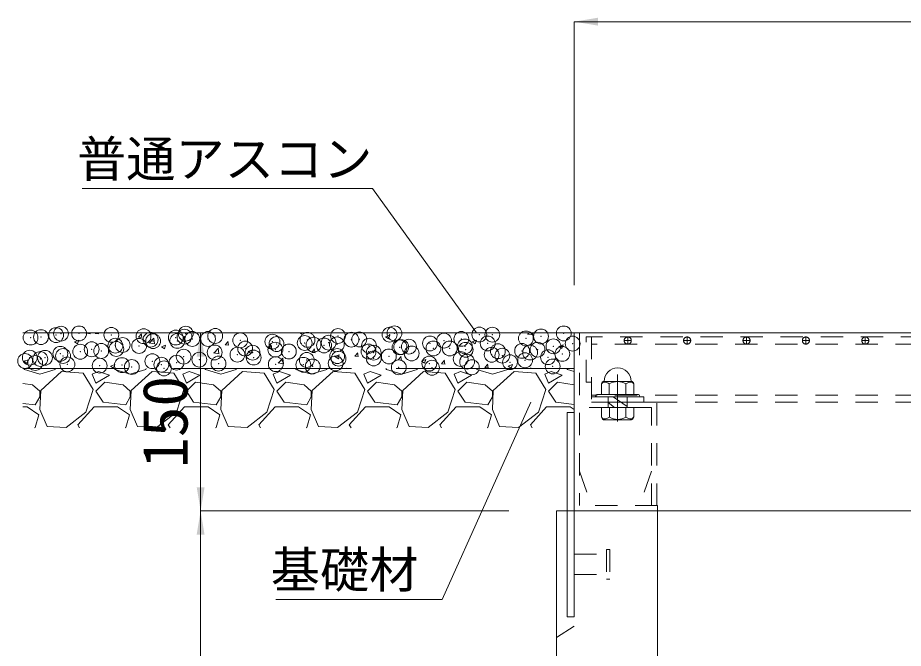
# Model space of a CAD drawing. Units: millimetres at full size; details may follow other scales. Extents: x 87398 to 114821, y -118528 to -105583.
# Drawn here: x 98943 to 99689, y -114475 to -113944 of the extents above; entities that cross this region are included whole.
import ezdxf
from ezdxf.enums import TextEntityAlignment as Align

# ---------------------------------------------------------------- set-up
doc = ezdxf.new("R2010")
doc.units = ezdxf.units.MM
doc.header["$LTSCALE"] = 25
doc.header["$PDMODE"] = 32
doc.header["$PDSIZE"] = 12.5
for name, pattern in [('CHAIN', [18.5, 12, -1.5, 3.5, -1.5]), ('DASHED', [7.5, 6, -1.5]), ('USER1', [1.35, 0.75, -0.6]), ('USER3', [1.35, 0.75, -0.6])]:
    doc.linetypes.add(name, pattern=pattern)
for name, color, linetype, lineweight in [('BT', 30, 'Continuous', 9), ('インサート', 92, 'USER1', 9), ('グレーチング', 7, 'USER1', 13), ('ハッチング', 7, 'Continuous', 5), ('受枠', 3, 'USER1', 9), ('基礎', 3, 'Continuous', 13), ('寸法線', 7, 'Continuous', 13), ('引出線', 4, 'Continuous', 13), ('本体', 2, 'Continuous', 9)]:
    doc.layers.add(name, color=color, linetype=linetype, lineweight=lineweight)
doc.styles.add('ＭＳ ゴシック', font='')
doc.styles.get('ＭＳ ゴシック').set_extended_font_data('MS Gothic')

# ---------------------------------------------------------------- blocks, each defined once
blk = doc.blocks.new('filled_arrow')
at = {"color": 0, "linetype": 'Continuous', "lineweight": -2}
blk.add_solid([(7.5, 1.25), (0, 0), (7.5, -1.25)], dxfattribs=at)

msp = doc.modelspace()

# ---------------------------------------------------------------- linework, layer by layer
at = {"layer": 'BT'}
for p, q in [((99434.7, -114252.56), (99434.7, -114261.69)), ((99459.62, -114250.48), (99436.77, -114250.48)), ((99441.19, -114252.56), (99441.19, -114261.69)), ((99455.21, -114252.56), (99455.21, -114261.69)), ((99461.7, -114252.56), (99461.7, -114261.69)), ((99465.7, -114261.69), (99430.7, -114261.69)), ((99465.7, -114263.63), (99430.7, -114263.63)), ((99445.42, -114272.63), (99440.2, -114268.17)), ((99456.2, -114271.78), (99444.34, -114263.63)), ((99461.7, -114272.63), (99434.7, -114272.63)), ((99434.7, -114272.63), (99434.7, -114280.25)), ((99441.27, -114280.69), (99441.27, -114272.63)), ((99455.12, -114280.69), (99455.12, -114272.63)), ((99461.7, -114272.63), (99461.7, -114280.25)), ((99458.93, -114283.02), (99437.47, -114283.02))]:
    msp.add_line(p, q, dxfattribs=at)
at = {"layer": 'BT', "linetype": 'DASHED'}
for p, q in [((99440.2, -114272.63), (99440.2, -114263.63)), ((99456.2, -114272.63), (99456.2, -114263.63))]:
    msp.add_line(p, q, dxfattribs=at)
at = {"layer": 'BT'}
for centre, radius, start, end in [((99448.2, -114250.48), 11.42, 0, 180), ((99436.77, -114252.56), 2.08, 90, 180), ((99448.2, -114265.23), 14.48, 61.04954, 118.95046), ((99459.62, -114252.56), 2.08, 0, 90), ((99430.7, -114262.69), 1, 90, 180), ((99465.7, -114262.69), 1, 0, 90), ((99430.7, -114262.63), 1, 180, 270), ((99465.7, -114262.63), 1, 270, 0), ((99437.47, -114280.25), 2.77, 180, 270), ((99448.2, -114268.35), 14.15, 240.7011, 299.2989), ((99458.93, -114280.25), 2.77, 270, 0)]:
    msp.add_arc(centre, radius, start, end, dxfattribs=at)
for points in [[(99436.77, -114251.14), (99436.15, -114251.26), (99435.1, -114251.63), (99434.7, -114252.56)], [(99441.19, -114252.56), (99439.77, -114251.62), (99438.24, -114251.05), (99436.77, -114251.14)], [(99455.21, -114252.56), (99456.62, -114251.62), (99458.16, -114251.05), (99459.62, -114251.14)], [(99459.62, -114251.14), (99460.25, -114251.26), (99461.29, -114251.63), (99461.7, -114252.56)], [(99436.77, -114282.1), (99436.15, -114281.99), (99434.92, -114281.8), (99434.7, -114279.73)], [(99441.27, -114280.69), (99439.77, -114281.62), (99438.24, -114282.2), (99436.77, -114282.1)], [(99455.12, -114280.69), (99456.62, -114281.62), (99458.16, -114282.2), (99459.62, -114282.1)], [(99459.62, -114282.1), (99460.25, -114281.99), (99461.47, -114281.8), (99461.7, -114279.73)]]:
    msp.add_open_spline(points, degree=3, dxfattribs=at)
at = {"layer": 'インサート', "linetype": 'USER3', "lineweight": 5}
for p, q in [((99438.7, -114392.13), (99441.7, -114392.13)), ((99438.7, -114392.13), (99438.7, -114417.13)), ((99441.7, -114392.13), (99441.7, -114417.13)), ((99411.69, -114396.13), (99438.7, -114396.13)), ((99411.69, -114413.13), (99438.7, -114413.13)), ((99438.7, -114417.13), (99441.7, -114417.13))]:
    msp.add_line(p, q, dxfattribs=at)
at = {"layer": 'グレーチング'}
for p, q in [((99941.7, -114213.13), (99421.7, -114213.13)), ((99421.7, -114251.13), (99421.7, -114213.13)), ((99426.2, -114213.13), (99426.2, -114268.13)), ((99459.7, -114216.13), (99453.7, -114216.13)), ((99456.7, -114213.13), (99456.7, -114219.13)), ((99509.7, -114216.13), (99503.7, -114216.13)), ((99506.7, -114213.13), (99506.7, -114219.13)), ((99559.7, -114216.13), (99553.7, -114216.13)), ((99556.7, -114213.13), (99556.7, -114219.13)), ((99609.7, -114216.13), (99603.7, -114216.13)), ((99606.7, -114213.13), (99606.7, -114219.13)), ((99659.7, -114216.13), (99653.7, -114216.13)), ((99656.7, -114213.13), (99656.7, -114219.13)), ((99937.2, -114219.13), (99426.2, -114219.13)), ((99421.7, -114251.13), (99426.2, -114251.13)), ((99937.2, -114262.13), (99426.2, -114262.13)), ((99426.2, -114263.63), (99470.2, -114263.63)), ((99937.2, -114268.13), (99426.2, -114268.13)), ((99470.2, -114263.63), (99470.2, -114268.13))]:
    msp.add_line(p, q, dxfattribs=at)
for centre in [(99456.7, -114216.13), (99506.7, -114216.13), (99556.7, -114216.13), (99606.7, -114216.13), (99656.7, -114216.13)]:
    msp.add_circle(centre, 3, dxfattribs=at)
at = {"layer": 'ハッチング'}
for p, q in [((98991.08, -114217.23), (98994.64, -114215.87)), ((98993.59, -114218.96), (98994.62, -114215.89)), ((98999.66, -114209.76), (99004.17, -114210.46)), ((98999.7, -114209.85), (98999.9, -114209.63)), ((99004.16, -114210.55), (99004.05, -114209.63)), ((99008.45, -114210.17), (99008.9, -114209.63)), ((99008.45, -114210.17), (99011.49, -114210.43)), ((99011.23, -114210.48), (99011.08, -114209.63)), ((99044.89, -114213.35), (99047.34, -114210.44)), ((99044.89, -114213.36), (99047.92, -114213.62)), ((99047.67, -114213.67), (99047.08, -114210.49)), ((99053.91, -114218.25), (99057.87, -114214.13)), ((99058.37, -114218.96), (99057.81, -114214.14)), ((99081.32, -114216.54), (99083.77, -114213.62)), ((99081.32, -114216.54), (99084.36, -114216.81)), ((99084.11, -114216.86), (99083.52, -114213.67)), ((99117.76, -114219.73), (99120.21, -114216.81)), ((99120.54, -114220.05), (99119.96, -114216.86)), ((99180.68, -114209.63), (99182.29, -114210.72)), ((99182.29, -114210.72), (99182.65, -114209.63)), ((99252.77, -114213.08), (99255.3, -114214.79)), ((99252.79, -114213.05), (99256.34, -114211.69)), ((99255.3, -114214.79), (99256.33, -114211.72)), ((99325.79, -114217.12), (99329.35, -114215.76)), ((99328.3, -114218.85), (99329.33, -114215.78)), ((99372.43, -114210.72), (99376.95, -114211.42)), ((99372.47, -114210.81), (99373.61, -114209.63)), ((99376.93, -114211.52), (99376.71, -114209.63)), ((98991.07, -114217.26), (98993.6, -114218.97)), ((99053.87, -114218.16), (99058.39, -114218.86)), ((99064.08, -114221.33), (99066.6, -114223.03)), ((99064.09, -114221.3), (99067.65, -114219.94)), ((99066.6, -114223.03), (99067.63, -114219.96)), ((99108.13, -114226.66), (99112.09, -114222.54)), ((99112.59, -114227.37), (99112.03, -114222.55)), ((99117.76, -114219.73), (99120.8, -114220)), ((99137.1, -114225.37), (99140.65, -114224)), ((99139.61, -114227.1), (99140.64, -114224.03)), ((99154.2, -114222.92), (99156.65, -114220)), ((99154.2, -114222.92), (99157.23, -114223.19)), ((99156.98, -114223.23), (99156.39, -114220.05)), ((99190.64, -114226.1), (99193.08, -114223.19)), ((99193.42, -114226.42), (99192.83, -114223.24)), ((99325.78, -114217.15), (99328.31, -114218.86)), ((99398.78, -114221.22), (99401.31, -114222.92)), ((99398.8, -114221.19), (99402.36, -114219.82)), ((99401.31, -114222.92), (99402.34, -114219.85)), ((99108.09, -114226.57), (99112.61, -114227.27)), ((99137.08, -114225.4), (99139.61, -114227.1)), ((99162.35, -114235.07), (99166.3, -114230.95)), ((99166.81, -114235.78), (99166.24, -114230.95)), ((99190.63, -114226.11), (99193.67, -114226.37)), ((99210.09, -114229.47), (99212.62, -114231.17)), ((99210.1, -114229.44), (99213.66, -114228.07)), ((99212.61, -114231.17), (99213.64, -114228.1)), ((99227.07, -114229.29), (99229.52, -114226.37)), ((99227.07, -114229.3), (99230.11, -114229.56)), ((99229.85, -114229.61), (99229.27, -114226.42)), ((99263.51, -114232.48), (99265.96, -114229.56)), ((99266.29, -114232.8), (99265.7, -114229.61)), ((98948.39, -114233.65), (98950.91, -114235.35)), ((98948.4, -114233.62), (98951.96, -114232.25)), ((98950.91, -114235.35), (98951.94, -114232.28)), ((99021.39, -114237.71), (99023.92, -114239.42)), ((99021.41, -114237.69), (99024.96, -114236.32)), ((99023.92, -114239.42), (99024.95, -114236.35)), ((99162.3, -114234.98), (99166.82, -114235.68)), ((99220.25, -114239.63), (99220.52, -114239.36)), ((99220.49, -114239.63), (99220.46, -114239.36)), ((99263.51, -114232.48), (99266.55, -114232.75)), ((99283.1, -114233.54), (99285.62, -114235.24)), ((99283.11, -114233.51), (99286.67, -114232.14)), ((99285.62, -114235.24), (99286.65, -114232.17)), ((99299.95, -114235.67), (99302.4, -114232.75)), ((99299.95, -114235.67), (99302.98, -114235.94)), ((99302.73, -114235.98), (99302.14, -114232.8)), ((99336.38, -114238.86), (99338.83, -114235.94)), ((99336.38, -114238.86), (99339.42, -114239.13)), ((99339.16, -114239.17), (99338.58, -114235.99)), ((99356.1, -114237.6), (99358.63, -114239.31)), ((99356.11, -114237.57), (99359.67, -114236.21)), ((99358.62, -114239.31), (99359.65, -114236.24)), ((99374.84, -114239.63), (99375.27, -114239.13)), ((99375.1, -114239.63), (99375.01, -114239.18)), ((98948.35, -114239.63), (98948.76, -114240.59)), ((98948.76, -114240.59), (98961.72, -114244.4)), ((98961.72, -114244.4), (98974.67, -114240.59)), ((98980, -114242.11), (98962.48, -114258.11)), ((98974.67, -114240.59), (98975.01, -114239.63)), ((98998.29, -114243.63), (98980, -114242.11)), ((99006.67, -114257.35), (98998.29, -114243.63)), ((99011.25, -114242.11), (99005.91, -114244.4)), ((99005.91, -114244.4), (99008.96, -114252.02)), ((99008.96, -114252.02), (99020.39, -114245.16)), ((99020.39, -114245.16), (99011.25, -114242.11)), ((99024.55, -114239.63), (99024.96, -114240.59)), ((99024.96, -114240.59), (99037.92, -114244.4)), ((99037.92, -114244.4), (99050.87, -114240.59)), ((99056.2, -114242.11), (99038.68, -114258.11)), ((99050.87, -114240.59), (99051.21, -114239.63)), ((99074.49, -114243.63), (99056.2, -114242.11)), ((99082.87, -114257.35), (99074.49, -114243.63)), ((99087.45, -114242.11), (99082.11, -114244.4)), ((99082.11, -114244.4), (99085.16, -114252.02)), ((99085.16, -114252.02), (99096.59, -114245.16)), ((99096.59, -114245.16), (99087.45, -114242.11)), ((99100.75, -114239.63), (99101.16, -114240.59)), ((99101.16, -114240.59), (99114.12, -114244.4)), ((99114.12, -114244.4), (99127.07, -114240.59)), ((99132.4, -114242.11), (99114.88, -114258.11)), ((99127.07, -114240.59), (99127.41, -114239.63)), ((99150.69, -114243.63), (99132.4, -114242.11)), ((99159.07, -114257.35), (99150.69, -114243.63)), ((99163.65, -114242.11), (99158.31, -114244.4)), ((99158.31, -114244.4), (99161.36, -114252.02)), ((99161.36, -114252.02), (99172.79, -114245.16)), ((99172.79, -114245.16), (99163.65, -114242.11)), ((99176.95, -114239.63), (99177.36, -114240.59)), ((99177.36, -114240.59), (99190.32, -114244.4)), ((99190.32, -114244.4), (99203.27, -114240.59)), ((99208.6, -114242.11), (99191.08, -114258.11)), ((99203.27, -114240.59), (99203.61, -114239.63)), ((99226.89, -114243.63), (99208.6, -114242.11)), ((99235.27, -114257.35), (99226.89, -114243.63)), ((99239.85, -114242.11), (99234.51, -114244.4)), ((99234.51, -114244.4), (99237.56, -114252.02)), ((99237.56, -114252.02), (99248.99, -114245.16)), ((99248.99, -114245.16), (99239.85, -114242.11)), ((99253.15, -114239.63), (99253.56, -114240.59)), ((99253.56, -114240.59), (99266.52, -114244.4)), ((99266.52, -114244.4), (99279.47, -114240.59)), ((99284.8, -114242.11), (99267.28, -114258.11)), ((99279.47, -114240.59), (99279.81, -114239.63)), ((99303.09, -114243.63), (99284.8, -114242.11)), ((99311.47, -114257.35), (99303.09, -114243.63)), ((99316.05, -114242.11), (99310.71, -114244.4)), ((99310.71, -114244.4), (99313.76, -114252.02)), ((99313.76, -114252.02), (99325.19, -114245.16)), ((99325.19, -114245.16), (99316.05, -114242.11)), ((99329.35, -114239.63), (99329.76, -114240.59)), ((99329.76, -114240.59), (99342.72, -114244.4)), ((99342.72, -114244.4), (99355.67, -114240.59)), ((99361, -114242.11), (99343.48, -114258.11)), ((99355.67, -114240.59), (99356.01, -114239.63)), ((99379.29, -114243.63), (99361, -114242.11)), ((99387.67, -114257.35), (99379.29, -114243.63)), ((99392.25, -114242.11), (99386.91, -114244.4)), ((99386.91, -114244.4), (99389.96, -114252.02)), ((99389.96, -114252.02), (99401.39, -114245.16)), ((99401.39, -114245.16), (99392.25, -114242.11)), ((99405.55, -114239.63), (99405.96, -114240.59)), ((99405.96, -114240.59), (99411.7, -114242.27)), ((98955.62, -114253.54), (98947.54, -114252.33)), ((98961.72, -114258.87), (98955.62, -114253.54)), ((99016.58, -114251.25), (99008.96, -114258.87)), ((99031.82, -114253.54), (99016.58, -114251.25)), ((99037.92, -114258.87), (99031.82, -114253.54)), ((99092.78, -114251.25), (99085.16, -114258.87)), ((99108.02, -114253.54), (99092.78, -114251.25)), ((99114.12, -114258.87), (99108.02, -114253.54)), ((99168.98, -114251.25), (99161.36, -114258.87)), ((99184.22, -114253.54), (99168.98, -114251.25)), ((99190.32, -114258.87), (99184.22, -114253.54)), ((99245.18, -114251.25), (99237.56, -114258.87)), ((99260.42, -114253.54), (99245.18, -114251.25)), ((99266.52, -114258.87), (99260.42, -114253.54)), ((99321.38, -114251.25), (99313.76, -114258.87)), ((99336.62, -114253.54), (99321.38, -114251.25)), ((99342.72, -114258.87), (99336.62, -114253.54)), ((99397.58, -114251.25), (99389.96, -114258.87)), ((99411.7, -114253.37), (99397.58, -114251.25)), ((98962.48, -114258.11), (98961.72, -114274.11)), ((98961.72, -114263.45), (98961.72, -114258.87)), ((99000.58, -114276.4), (99006.67, -114257.35)), ((99008.96, -114258.87), (99015.06, -114268.02)), ((99038.68, -114258.11), (99037.92, -114274.11)), ((99037.92, -114263.45), (99037.92, -114258.87)), ((99076.78, -114276.4), (99082.87, -114257.35)), ((99085.16, -114258.87), (99091.26, -114268.02)), ((99114.88, -114258.11), (99114.12, -114274.11)), ((99114.12, -114263.45), (99114.12, -114258.87)), ((99152.98, -114276.4), (99159.07, -114257.35)), ((99161.36, -114258.87), (99167.46, -114268.02)), ((99191.08, -114258.11), (99190.32, -114274.11)), ((99190.32, -114263.45), (99190.32, -114258.87)), ((99229.18, -114276.4), (99235.27, -114257.35)), ((99237.56, -114258.87), (99243.66, -114268.02)), ((99267.28, -114258.11), (99266.52, -114274.11)), ((99266.52, -114263.45), (99266.52, -114258.87)), ((99305.38, -114276.4), (99311.47, -114257.35)), ((99313.76, -114258.87), (99319.86, -114268.02)), ((99343.48, -114258.11), (99342.72, -114274.11)), ((99342.72, -114263.45), (99342.72, -114258.87)), ((99381.58, -114276.4), (99387.67, -114257.35)), ((99389.96, -114258.87), (99396.06, -114268.02)), ((98947.54, -114269.06), (98957.91, -114270.3)), ((98957.91, -114270.3), (98961.72, -114263.45)), ((99015.06, -114268.02), (99034.11, -114270.3)), ((99034.11, -114270.3), (99037.92, -114263.45)), ((99091.26, -114268.02), (99110.31, -114270.3)), ((99110.31, -114270.3), (99114.12, -114263.45)), ((99167.46, -114268.02), (99186.51, -114270.3)), ((99186.51, -114270.3), (99190.32, -114263.45)), ((99243.66, -114268.02), (99262.71, -114270.3)), ((99262.71, -114270.3), (99266.52, -114263.45)), ((99319.86, -114268.02), (99338.91, -114270.3)), ((99338.91, -114270.3), (99342.72, -114263.45)), ((99396.06, -114268.02), (99411.7, -114269.89)), ((98947.54, -114271.83), (98951.05, -114271.83)), ((98951.05, -114271.83), (98960.95, -114278.69)), ((98961.72, -114274.11), (98967.81, -114288.59)), ((98983.81, -114289.35), (99000.58, -114276.4)), ((98993.72, -114287.07), (99007.44, -114271.83)), ((99007.44, -114271.83), (99027.25, -114271.83)), ((99027.25, -114271.83), (99037.15, -114278.69)), ((99037.92, -114274.11), (99044.01, -114288.59)), ((99060.01, -114289.35), (99076.78, -114276.4)), ((99069.92, -114287.07), (99083.64, -114271.83)), ((99083.64, -114271.83), (99103.45, -114271.83)), ((99103.45, -114271.83), (99113.35, -114278.69)), ((99114.12, -114274.11), (99120.21, -114288.59)), ((99136.21, -114289.35), (99152.98, -114276.4)), ((99146.12, -114287.07), (99159.84, -114271.83)), ((99159.84, -114271.83), (99179.65, -114271.83)), ((99179.65, -114271.83), (99189.55, -114278.69)), ((99190.32, -114274.11), (99196.41, -114288.59)), ((99212.41, -114289.35), (99229.18, -114276.4)), ((99222.32, -114287.07), (99236.04, -114271.83)), ((99236.04, -114271.83), (99255.85, -114271.83)), ((99255.85, -114271.83), (99265.75, -114278.69)), ((99266.52, -114274.11), (99272.61, -114288.59)), ((99288.61, -114289.35), (99305.38, -114276.4)), ((99298.52, -114287.07), (99312.24, -114271.83)), ((99312.24, -114271.83), (99332.05, -114271.83)), ((99332.05, -114271.83), (99341.95, -114278.69)), ((99342.72, -114274.11), (99348.81, -114288.59)), ((99364.81, -114289.35), (99381.58, -114276.4)), ((99374.72, -114287.07), (99388.44, -114271.83)), ((99388.44, -114271.83), (99408.25, -114271.83)), ((99408.25, -114271.83), (99411.7, -114274.21)), ((98960.95, -114278.69), (98957.91, -114289.35)), ((99037.15, -114278.69), (99034.11, -114289.35)), ((99113.35, -114278.69), (99110.31, -114289.35)), ((99189.55, -114278.69), (99186.51, -114289.35)), ((99265.75, -114278.69), (99262.71, -114289.35)), ((99341.95, -114278.69), (99338.91, -114289.35)), ((98957.91, -114289.35), (98957.37, -114289.63)), ((98967.81, -114288.59), (98983.81, -114289.35)), ((98995.22, -114289.63), (98993.72, -114287.07)), ((99034.11, -114289.35), (99033.57, -114289.63)), ((99044.01, -114288.59), (99060.01, -114289.35)), ((99071.42, -114289.63), (99069.92, -114287.07)), ((99110.31, -114289.35), (99109.77, -114289.63)), ((99120.21, -114288.59), (99136.21, -114289.35)), ((99147.62, -114289.63), (99146.12, -114287.07)), ((99186.51, -114289.35), (99185.97, -114289.63)), ((99196.41, -114288.59), (99212.41, -114289.35)), ((99223.82, -114289.63), (99222.32, -114287.07)), ((99262.71, -114289.35), (99262.17, -114289.63)), ((99272.61, -114288.59), (99288.61, -114289.35)), ((99300.02, -114289.63), (99298.52, -114287.07)), ((99338.91, -114289.35), (99338.37, -114289.63)), ((99348.81, -114288.59), (99364.81, -114289.35)), ((99376.22, -114289.63), (99374.72, -114287.07))]:
    msp.add_line(p, q, dxfattribs=at)
for p in [(98953.95, -114213.63), (98962.75, -114213.27), (98975.47, -114211.59), (98979.61, -114210.38), (98994.86, -114210.19), (99021.98, -114211.34), (99049.1, -114212.49), (99055.02, -114215.39), (99076.22, -114213.63), (99083.51, -114212.84), (99084.65, -114210.31), (99090.18, -114214.77), (99103.34, -114214.78), (99109.42, -114212.24), (99187.1, -114215.54), (99212.76, -114212.29), (99224.14, -114215.41), (99230.68, -114215.19), (99256.22, -114211.19), (99260.31, -114210.11), (99316.65, -114214.75), (99331.73, -114211.09), (99342.73, -114211.17), (99370.94, -114214.36), (99383.65, -114212.69), (99402.89, -114210.15), (99025.4, -114220.48), (99026.14, -114223.2), (99031.46, -114219.9), (99045.38, -114220.67), (99057.12, -114216.65), (99077.47, -114216.44), (99130.45, -114215.92), (99134.63, -114222.92), (99157.57, -114217.07), (99161.01, -114219.11), (99184.69, -114218.21), (99192.18, -114219.62), (99201.05, -114220.28), (99204.9, -114217.94), (99211.81, -114219.36), (99238.93, -114220.51), (99264.61, -114221.81), (99266.04, -114221.65), (99272.48, -114221.26), (99290.27, -114218.56), (99293.16, -114222.8), (99302.1, -114216.18), (99306.9, -114222.79), (99319.61, -114221.12), (99338.85, -114218.58), (99394.16, -114221.02), (99410.38, -114218.7), (98953.33, -114230.54), (98966.15, -114230.65), (98978.99, -114227.29), (98981.34, -114229.1), (98995.77, -114225.56), (99005.38, -114223.48), (99013.43, -114224.87), (99082.89, -114229.75), (99108.97, -114226.18), (99128.14, -114228.05), (99140.86, -114226.37), (99141.8, -114230.45), (99160.1, -114223.84), (99171.43, -114225.36), (99212.14, -114229.2), (99238.52, -114225.39), (99242.85, -114226.35), (99255.58, -114229.55), (99274.81, -114227.02), (99320.28, -114223.94), (99342.12, -114228.08), (99347.4, -114225.09), (99351.13, -114228.87), (99367.77, -114224.83), (99374.52, -114226.23), (99380.76, -114223.78), (99389.53, -114230.19), (99401.64, -114227.38), (98949.39, -114233.31), (98957.85, -114235.01), (98962.11, -114231.63), (98984.97, -114236.15), (99012.09, -114237.3), (99030.84, -114236.81), (99056.5, -114233.56), (99064.1, -114236.48), (99076.82, -114234.81), (99096.06, -114232.27), (99112.18, -114235.53), (99160.4, -114236.03), (99183.6, -114236.52), (99186.48, -114232.45), (99191.54, -114237.98), (99210.78, -114235.45), (99213.23, -114231.43), (99242.86, -114231.22), (99289.65, -114235.47), (99316.03, -114231.66), (99321.51, -114233.95), (99357.57, -114234.4), (99370.29, -114232.72), (99393.54, -114237.93), (99039.21, -114238.44), (99066.33, -114239.59), (99263.99, -114238.72), (99291.88, -114239.04), (99325.49, -114238.62)]:
    msp.add_point(p, dxfattribs=at)
at = {"layer": '受枠', "linetype": 'Continuous'}
for p, q in [((99411.7, -114209.63), (99951.7, -114209.63)), ((99411.7, -114448.63), (99411.7, -114209.63)), ((99405.7, -114276.63), (99405.7, -114448.63)), ((99411.7, -114276.63), (99405.7, -114276.63)), ((99951.7, -114359.63), (99411.7, -114359.63)), ((99405.7, -114448.63), (99411.7, -114448.63))]:
    msp.add_line(p, q, dxfattribs=at)
at = {"layer": '受枠'}
for p, q in [((99416.2, -114209.63), (99416.2, -114355.13)), ((99481.2, -114268.13), (99416.2, -114268.13)), ((99481.2, -114355.13), (99481.2, -114268.13)), ((99476.7, -114272.63), (99416.2, -114272.63)), ((99476.7, -114355.13), (99476.7, -114272.63)), ((99416.2, -114326.13), (99426.2, -114355.13)), ((99476.7, -114326.13), (99466.7, -114355.13)), ((99481.7, -114355.13), (99416.2, -114355.13)), ((99481.7, -114355.13), (99481.7, -114359.63))]:
    msp.add_line(p, q, dxfattribs=at)
at = {"layer": '受枠', "linetype": 'CHAIN'}
msp.add_line((99448.2, -114284.38), (99448.2, -114244.59), dxfattribs=at)
at = {"layer": '基礎'}
msp.add_line((98947.54, -114209.63), (99411.7, -114209.63), dxfattribs=at)
at = {"layer": '基礎', "linetype": 'DASHED', "lineweight": 15}
msp.add_line((99411.7, -114239.63), (98947.54, -114239.63), dxfattribs=at)
at = {"layer": '寸法線'}
for p, q in [((99411.7, -113947.66), (99951.7, -113947.66)), ((99411.7, -114169.63), (99411.7, -113947.66)), ((99097.14, -114209.63), (99097.14, -114359.63)), ((99097.13, -114359.63), (99097.13, -114959.63)), ((99356.7, -114359.63), (99097.13, -114359.63)), ((99356.7, -114359.63), (99097.14, -114359.63))]:
    msp.add_line(p, q, dxfattribs=at)
at = {"layer": '引出線', "lineweight": 9}
for points in [[(99329.41, -114209.63), (99241.69, -114088.2), (98997.39, -114088.2)], [(99375.11, -114267.98), (99300.51, -114434.13), (99160.31, -114434.13)]]:
    msp.add_lwpolyline(points, dxfattribs=at)
at = {"layer": '本体', "lineweight": 20}
for p, q in [((99396.7, -115809.63), (99396.7, -114359.63)), ((99481.7, -114359.63), (99396.7, -114359.63)), ((99411.7, -114359.63), (99951.7, -114359.63)), ((99481.7, -114866.03), (99481.7, -114359.63))]:
    msp.add_line(p, q, dxfattribs=at)
at = {"layer": '本体', "linetype": 'USER3'}
for p, q in [((99411.7, -114359.63), (99411.7, -114456.63)), ((99411.7, -114456.63), (99396.7, -114466.13))]:
    msp.add_line(p, q, dxfattribs=at)

# ---------------------------------------------------------------- block references
at = {"layer": '寸法線', "xscale": 2.67, "yscale": 2.67}
msp.add_blockref('filled_arrow', (99411.7, -113947.66), dxfattribs=at)
for p, rotation in [((99097.14, -114209.63), 270), ((99097.14, -114359.63), 90), ((99097.13, -114359.63), 270)]:
    msp.add_blockref('filled_arrow', p, dxfattribs=dict(at, rotation=rotation))
at = {"layer": '引出線', "lineweight": 9, "xscale": 0.133, "yscale": 0.133}
for p, rotation in [((99329.41, -114209.63), 125.8), ((99375.11, -114267.98), 245.8)]:
    msp.add_blockref('filled_arrow', p, dxfattribs=dict(at, rotation=rotation))

# ---------------------------------------------------------------- texts
at = {"layer": '寸法線', "style": 'ＭＳ ゴシック'}
msp.add_text('150', height=37.98, rotation=90, dxfattribs=at).set_placement((99067.14, -114284.63), align=Align.MIDDLE_CENTER)
at = {"layer": '引出線', "style": 'ＭＳ ゴシック'}
for s, p in [('普通アスコン', (99241.69, -114048.02)), ('基礎材', (99280.51, -114393.94))]:
    msp.add_text(s, height=30.38, dxfattribs=at).set_placement(p, align=Align.TOP_RIGHT)

doc.saveas('drawing.dxf')
